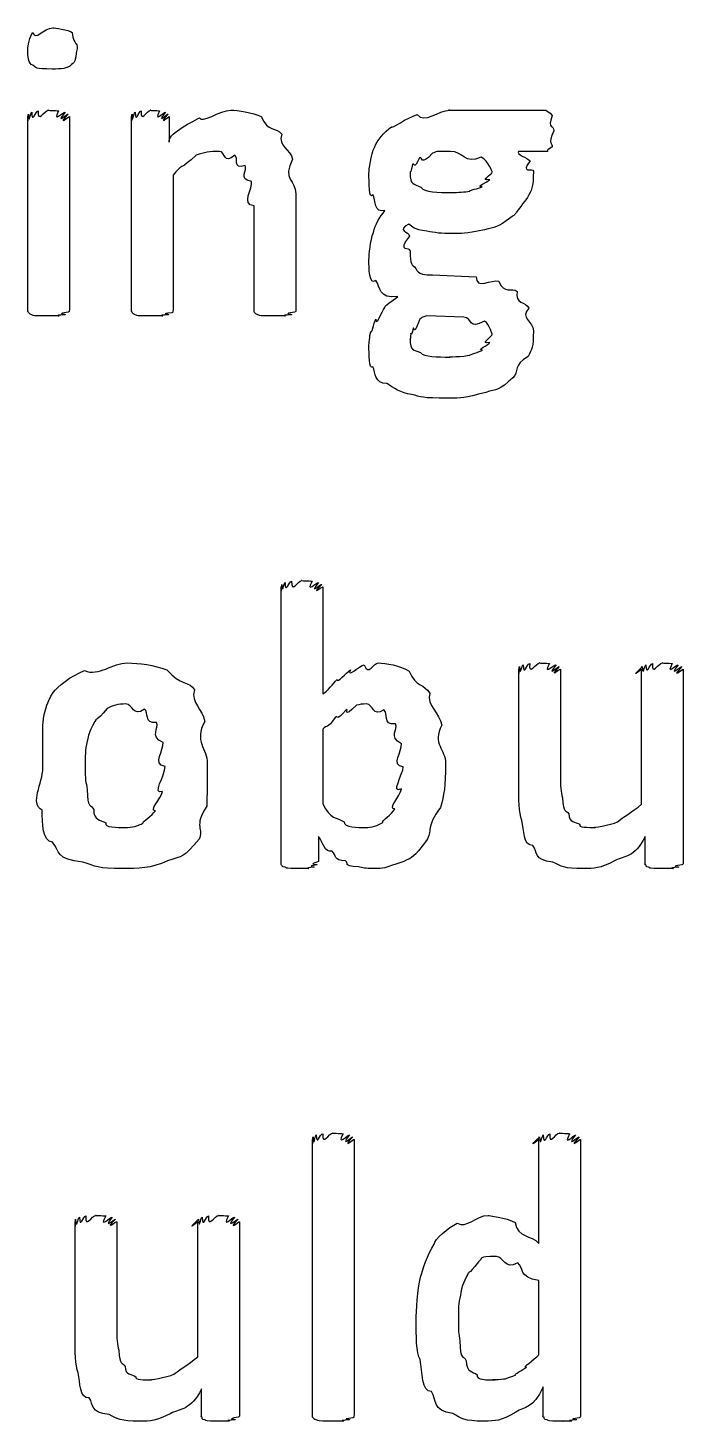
# Model space of a CAD drawing. Header units: millimetres. Extents: x 0 to 216, y 0 to 279.
# Drawn here: x 108.12 to 113.74, y 176.07 to 188.02 of the extents above; entities that cross this region are included whole.
import ezdxf

# ---------------------------------------------------------------- set-up
doc = ezdxf.new("R2010")
doc.units = ezdxf.units.MM
doc.layers.get('0').update_dxf_attribs({"linetype": 'CONTINUOUS'})

msp = doc.modelspace()

# ---------------------------------------------------------------- linework, layer by layer
at = {"color": 0}
for p, q in [((108.541, 187.84), (108.541, 187.84)), ((112.025, 187.311), (112.565, 187.311)), ((108.117, 185.602), (108.117, 187.256)), ((108.475, 187.256), (108.475, 185.602)), ((109.006, 185.602), (109.006, 187.256)), ((109.331, 187.256), (109.331, 187.036)), ((112.631, 187.135), (112.631, 187.135)), ((112.571, 186.958), (112.328, 186.958)), ((109.364, 186.755), (109.364, 185.602)), ((112.102, 186.782), (112.102, 186.782)), ((110.417, 186.595), (110.417, 185.602)), ((110.059, 185.602), (110.059, 186.49)), ((111.589, 185.9), (111.964, 185.884)), ((111.859, 185.536), (111.54, 185.547)), ((112.102, 185.393), (112.102, 185.393)), ((110.291, 180.865), (110.291, 183.224)), ((110.649, 183.224), (110.649, 182.309)), ((112.329, 181.532), (112.329, 182.518)), ((112.688, 182.518), (112.688, 181.631)), ((113.382, 181.361), (113.382, 182.518)), ((113.74, 182.518), (113.74, 180.865)), ((110.649, 182.006), (110.649, 181.366)), ((109.294, 181.686), (109.294, 181.686)), ((109.657, 181.708), (109.657, 181.708)), ((111.338, 181.681), (111.338, 181.681)), ((111.702, 181.714), (111.702, 181.714)), ((110.611, 181.085), (110.611, 180.87)), ((113.415, 180.865), (113.415, 181.085)), ((110.559, 176.129), (110.559, 178.488)), ((110.917, 178.488), (110.917, 176.129)), ((112.502, 177.595), (112.502, 178.488)), ((112.86, 178.488), (112.86, 176.129)), ((108.522, 176.795), (108.522, 177.782)), ((108.88, 177.782), (108.88, 176.895)), ((109.575, 176.625), (109.575, 177.782)), ((109.933, 177.782), (109.933, 176.129)), ((112.502, 176.641), (112.502, 177.28)), ((109.608, 176.129), (109.608, 176.349)), ((112.54, 176.134), (112.54, 176.366))]:
    msp.add_line(p, q, dxfattribs=at)
for points in [[(108.161, 187.978), (108.179, 187.898), (108.251, 188.017), (108.332, 188.017)], [(108.332, 188.017), (108.34, 188.017), (108.467, 188.003), (108.497, 187.978)], [(108.117, 187.84), (108.117, 187.847), (108.131, 187.952), (108.161, 187.978)], [(108.497, 187.978), (108.516, 187.851), (108.541, 187.909), (108.541, 187.84)], [(108.161, 187.697), (108.117, 187.711), (108.117, 187.77), (108.117, 187.84)], [(108.541, 187.84), (108.516, 187.715), (108.525, 187.728), (108.492, 187.702)], [(108.326, 187.664), (108.175, 187.664), (108.19, 187.675), (108.161, 187.697)], [(108.492, 187.702), (108.454, 187.664), (108.406, 187.664), (108.326, 187.664)], [(108.122, 187.278), (108.128, 187.179), (108.139, 187.29), (108.15, 187.295)], [(108.15, 187.295), (108.152, 187.19), (108.183, 187.306), (108.205, 187.306)], [(108.205, 187.306), (108.201, 187.193), (108.26, 187.311), (108.293, 187.311)], [(108.293, 187.311), (108.271, 187.311), (108.359, 187.308), (108.381, 187.306)], [(108.381, 187.306), (108.318, 187.19), (108.426, 187.302), (108.436, 187.295)], [(108.436, 187.295), (108.344, 187.179), (108.46, 187.285), (108.464, 187.278)], [(109.011, 187.278), (109.013, 187.179), (109.024, 187.29), (109.039, 187.295)], [(109.039, 187.295), (109.041, 187.19), (109.069, 187.306), (109.088, 187.306)], [(109.088, 187.306), (109.083, 187.193), (109.138, 187.311), (109.171, 187.311)], [(109.171, 187.311), (109.145, 187.311), (109.226, 187.308), (109.248, 187.306)], [(109.248, 187.306), (109.189, 187.19), (109.287, 187.302), (109.298, 187.295)], [(109.298, 187.295), (109.211, 187.179), (109.316, 187.285), (109.32, 187.278)], [(109.59, 187.245), (109.601, 187.193), (109.768, 187.311), (109.86, 187.311)], [(109.86, 187.311), (109.912, 187.311), (110.049, 187.292), (110.119, 187.256)], [(111.457, 187.273), (111.525, 187.193), (111.639, 187.311), (111.738, 187.311)], [(111.738, 187.311), (111.679, 187.311), (111.843, 187.311), (111.887, 187.311)], [(111.887, 187.311), (111.888, 187.311), (111.981, 187.311), (112.025, 187.311)], [(112.565, 187.311), (112.55, 187.311), (112.603, 187.296), (112.615, 187.267)], [(108.117, 187.256), (108.117, 187.164), (108.118, 187.27), (108.122, 187.278)], [(108.464, 187.278), (108.355, 187.164), (108.475, 187.263), (108.475, 187.256)], [(109.006, 187.256), (109.006, 187.164), (109.007, 187.27), (109.011, 187.278)], [(109.32, 187.278), (109.222, 187.164), (109.331, 187.263), (109.331, 187.256)], [(109.331, 187.036), (109.31, 187.105), (109.504, 187.201), (109.59, 187.245)], [(110.119, 187.256), (110.174, 187.12), (110.251, 187.169), (110.295, 187.107)], [(111.093, 186.997), (111.113, 187.053), (111.177, 187.124), (111.236, 187.168)], [(111.236, 187.168), (111.234, 187.146), (111.372, 187.251), (111.457, 187.273)], [(112.615, 187.267), (112.572, 187.135), (112.631, 187.193), (112.631, 187.135)], [(110.295, 187.107), (110.262, 186.998), (110.37, 186.976), (110.389, 186.892)], [(112.631, 187.135), (112.572, 187.013), (112.626, 187.026), (112.615, 186.997)], [(109.562, 186.925), (109.431, 186.8), (109.433, 186.849), (109.364, 186.755)], [(109.761, 186.958), (109.678, 186.958), (109.629, 186.948), (109.562, 186.925)], [(109.893, 186.925), (109.795, 186.84), (109.812, 186.958), (109.761, 186.958)], [(109.981, 186.837), (109.868, 186.8), (109.929, 186.906), (109.893, 186.925)], [(111.044, 186.771), (111.044, 186.8), (111.06, 186.931), (111.093, 186.997)], [(111.589, 186.942), (111.481, 186.822), (111.508, 186.921), (111.479, 186.903)], [(111.744, 186.958), (111.569, 186.958), (111.633, 186.953), (111.589, 186.942)], [(112.008, 186.909), (111.859, 186.84), (111.857, 186.958), (111.744, 186.958)], [(112.328, 186.958), (112.3, 186.932), (112.408, 186.905), (112.427, 186.876)], [(112.615, 186.997), (112.55, 186.958), (112.588, 186.958), (112.571, 186.958)], [(110.036, 186.7), (109.916, 186.723), (110.006, 186.8), (109.981, 186.837)], [(110.389, 186.892), (110.298, 186.716), (110.417, 186.712), (110.417, 186.595)], [(111.419, 186.848), (111.397, 186.745), (111.397, 186.801), (111.397, 186.776)], [(111.479, 186.903), (111.426, 186.789), (111.432, 186.87), (111.419, 186.848)], [(112.102, 186.782), (112.102, 186.778), (112.07, 186.878), (112.008, 186.909)], [(112.427, 186.876), (112.336, 186.76), (112.455, 186.821), (112.455, 186.788)], [(110.059, 186.49), (109.942, 186.498), (110.05, 186.647), (110.036, 186.7)], [(111.077, 186.589), (111.044, 186.528), (111.044, 186.701), (111.044, 186.771)], [(111.397, 186.776), (111.397, 186.668), (111.427, 186.683), (111.49, 186.65)], [(112.014, 186.655), (111.955, 186.656), (112.065, 186.694), (112.08, 186.716)], [(112.08, 186.716), (111.984, 186.701), (112.102, 186.76), (112.102, 186.782)], [(112.455, 186.788), (112.455, 186.642), (112.438, 186.628), (112.405, 186.562)], [(111.181, 186.451), (111.09, 186.425), (111.102, 186.537), (111.077, 186.589)], [(111.49, 186.65), (111.52, 186.606), (111.639, 186.606), (111.749, 186.606)], [(111.749, 186.606), (111.811, 186.606), (111.865, 186.609), (111.909, 186.617)], [(111.909, 186.617), (111.899, 186.624), (111.988, 186.64), (112.014, 186.655)], [(111.082, 186.264), (111.095, 186.33), (111.14, 186.396), (111.181, 186.451)], [(112.405, 186.562), (112.27, 186.392), (112.324, 186.437), (112.262, 186.391)], [(111.385, 186.335), (111.275, 186.278), (111.391, 186.271), (111.391, 186.231)], [(111.54, 186.275), (111.426, 186.286), (111.421, 186.314), (111.385, 186.335)], [(112.262, 186.391), (112.146, 186.3), (112.124, 186.311), (112.036, 186.286)], [(111.044, 186.027), (111.044, 186.072), (111.056, 186.194), (111.082, 186.264)], [(111.391, 186.231), (111.278, 186.083), (111.397, 186.151), (111.397, 186.104)], [(111.749, 186.253), (111.675, 186.253), (111.606, 186.26), (111.54, 186.275)], [(112.036, 186.286), (111.855, 186.253), (111.855, 186.253), (111.749, 186.253)], [(111.397, 186.104), (111.397, 185.977), (111.413, 185.995), (111.446, 185.955)], [(111.104, 185.85), (111.044, 185.804), (111.044, 185.964), (111.044, 186.027)], [(111.292, 185.713), (111.124, 185.693), (111.144, 185.795), (111.104, 185.85)], [(111.446, 185.955), (111.465, 185.9), (111.53, 185.9), (111.589, 185.9)], [(111.964, 185.884), (111.961, 185.768), (112.098, 185.867), (112.157, 185.845)], [(112.157, 185.845), (112.201, 185.727), (112.273, 185.797), (112.317, 185.757)], [(112.317, 185.757), (112.29, 185.649), (112.394, 185.672), (112.416, 185.613)], [(111.104, 185.52), (111.106, 185.445), (111.151, 185.586), (111.181, 185.619)], [(111.181, 185.619), (111.168, 185.627), (111.25, 185.682), (111.292, 185.713)], [(112.416, 185.613), (112.336, 185.536), (112.455, 185.495), (112.455, 185.421)], [(108.122, 185.581), (108.117, 185.576), (108.117, 185.594), (108.117, 185.602)], [(108.15, 185.558), (108.128, 185.561), (108.129, 185.572), (108.122, 185.581)], [(108.205, 185.547), (108.152, 185.55), (108.163, 185.554), (108.15, 185.558)], [(108.293, 185.547), (108.201, 185.547), (108.23, 185.547), (108.205, 185.547)], [(108.381, 185.547), (108.271, 185.547), (108.329, 185.547), (108.293, 185.547)], [(108.436, 185.558), (108.318, 185.55), (108.406, 185.55), (108.381, 185.547)], [(108.464, 185.581), (108.344, 185.561), (108.45, 185.565), (108.436, 185.558)], [(108.475, 185.602), (108.472, 185.576), (108.471, 185.587), (108.464, 185.581)], [(109.011, 185.581), (109.006, 185.576), (109.006, 185.594), (109.006, 185.602)], [(109.039, 185.558), (109.016, 185.561), (109.018, 185.572), (109.011, 185.581)], [(109.094, 185.547), (109.041, 185.55), (109.052, 185.554), (109.039, 185.558)], [(109.182, 185.547), (109.089, 185.547), (109.119, 185.547), (109.094, 185.547)], [(109.27, 185.547), (109.16, 185.547), (109.218, 185.547), (109.182, 185.547)], [(109.325, 185.558), (109.207, 185.55), (109.295, 185.55), (109.27, 185.547)], [(109.353, 185.575), (109.233, 185.561), (109.339, 185.565), (109.325, 185.558)], [(109.364, 185.602), (109.361, 185.572), (109.36, 185.582), (109.353, 185.575)], [(110.064, 185.575), (110.06, 185.572), (110.059, 185.591), (110.059, 185.602)], [(110.091, 185.558), (110.071, 185.561), (110.071, 185.571), (110.064, 185.575)], [(110.147, 185.547), (110.097, 185.55), (110.105, 185.554), (110.091, 185.558)], [(110.24, 185.547), (110.144, 185.547), (110.171, 185.547), (110.147, 185.547)], [(110.323, 185.547), (110.214, 185.547), (110.273, 185.547), (110.24, 185.547)], [(110.378, 185.558), (110.262, 185.55), (110.348, 185.55), (110.323, 185.547)], [(110.406, 185.581), (110.287, 185.561), (110.392, 185.565), (110.378, 185.558)], [(110.417, 185.602), (110.417, 185.576), (110.412, 185.587), (110.406, 185.581)], [(111.06, 185.415), (111.066, 185.379), (111.085, 185.487), (111.104, 185.52)], [(111.468, 185.492), (111.426, 185.375), (111.435, 185.458), (111.424, 185.443)], [(111.54, 185.547), (111.463, 185.529), (111.486, 185.511), (111.468, 185.492)], [(112.036, 185.503), (111.895, 185.423), (111.933, 185.536), (111.859, 185.536)], [(112.102, 185.393), (112.102, 185.375), (112.08, 185.479), (112.036, 185.503)], [(111.044, 185.294), (111.044, 185.302), (111.049, 185.375), (111.06, 185.415)], [(111.402, 185.398), (111.397, 185.313), (111.397, 185.364), (111.397, 185.349)], [(111.424, 185.443), (111.403, 185.346), (111.405, 185.414), (111.402, 185.398)], [(112.08, 185.321), (111.984, 185.302), (112.102, 185.368), (112.102, 185.393)], [(112.455, 185.421), (112.455, 185.269), (112.44, 185.27), (112.411, 185.2)], [(111.077, 185.112), (111.044, 185.077), (111.044, 185.228), (111.044, 185.294)], [(111.397, 185.349), (111.397, 185.247), (111.426, 185.259), (111.485, 185.233)], [(111.909, 185.211), (111.904, 185.216), (111.993, 185.237), (112.019, 185.255)], [(112.019, 185.255), (111.959, 185.254), (112.069, 185.297), (112.08, 185.321)], [(111.485, 185.233), (111.518, 185.195), (111.631, 185.195), (111.738, 185.195)], [(111.738, 185.195), (111.694, 185.195), (111.865, 185.2), (111.909, 185.211)], [(112.411, 185.2), (112.279, 185.128), (112.336, 185.07), (112.279, 185.018)], [(111.198, 184.968), (111.09, 184.967), (111.102, 185.057), (111.077, 185.112)], [(112.279, 185.018), (112.16, 184.905), (112.142, 184.922), (112.047, 184.892)], [(111.408, 184.875), (111.319, 184.886), (111.253, 184.929), (111.198, 184.968)], [(111.722, 184.842), (111.492, 184.842), (111.496, 184.853), (111.408, 184.875)], [(112.047, 184.892), (111.855, 184.842), (111.846, 184.842), (111.722, 184.842)], [(110.291, 183.224), (110.291, 183.132), (110.293, 183.238), (110.297, 183.246)], [(110.297, 183.246), (110.302, 183.147), (110.313, 183.259), (110.324, 183.262)], [(110.324, 183.262), (110.327, 183.158), (110.357, 183.274), (110.38, 183.274)], [(110.38, 183.274), (110.375, 183.16), (110.435, 183.279), (110.468, 183.279)], [(110.468, 183.279), (110.446, 183.279), (110.534, 183.276), (110.556, 183.274)], [(110.556, 183.274), (110.492, 183.158), (110.6, 183.269), (110.611, 183.262)], [(110.611, 183.262), (110.519, 183.147), (110.634, 183.253), (110.639, 183.246)], [(110.639, 183.246), (110.53, 183.136), (110.649, 183.235), (110.649, 183.224)], [(108.335, 182.32), (108.368, 182.367), (108.486, 182.463), (108.604, 182.507)], [(108.604, 182.507), (108.723, 182.455), (108.847, 182.573), (108.968, 182.573)], [(108.968, 182.573), (109.076, 182.573), (109.196, 182.553), (109.31, 182.513)], [(109.31, 182.513), (109.426, 182.378), (109.506, 182.419), (109.547, 182.342)], [(110.771, 182.43), (110.768, 182.393), (110.849, 182.491), (110.887, 182.513)], [(110.887, 182.513), (110.845, 182.437), (110.965, 182.549), (111.002, 182.557)], [(111.002, 182.557), (111.041, 182.455), (111.082, 182.573), (111.124, 182.573)], [(111.124, 182.573), (111.184, 182.573), (111.314, 182.549), (111.388, 182.502)], [(112.329, 182.518), (112.329, 182.426), (112.331, 182.532), (112.335, 182.541)], [(112.335, 182.541), (112.34, 182.441), (112.353, 182.553), (112.368, 182.557)], [(112.368, 182.557), (112.369, 182.452), (112.401, 182.568), (112.423, 182.568)], [(112.423, 182.568), (112.413, 182.455), (112.474, 182.573), (112.511, 182.573)], [(112.511, 182.573), (112.484, 182.573), (112.572, 182.571), (112.594, 182.568)], [(112.594, 182.568), (112.528, 182.452), (112.634, 182.564), (112.649, 182.557)], [(112.649, 182.557), (112.557, 182.441), (112.673, 182.547), (112.677, 182.541)], [(112.677, 182.541), (112.568, 182.43), (112.688, 182.529), (112.688, 182.518)], [(113.382, 182.518), (113.266, 182.426), (113.383, 182.532), (113.388, 182.541)], [(113.388, 182.541), (113.395, 182.441), (113.406, 182.553), (113.421, 182.557)], [(113.421, 182.557), (113.424, 182.452), (113.454, 182.568), (113.476, 182.568)], [(113.476, 182.568), (113.468, 182.455), (113.527, 182.573), (113.564, 182.573)], [(113.564, 182.573), (113.538, 182.573), (113.625, 182.571), (113.647, 182.568)], [(113.647, 182.568), (113.582, 182.452), (113.685, 182.564), (113.696, 182.557)], [(113.696, 182.557), (113.608, 182.441), (113.721, 182.547), (113.73, 182.541)], [(113.73, 182.541), (113.622, 182.426), (113.74, 182.525), (113.74, 182.518)], [(110.649, 182.309), (110.691, 182.327), (110.734, 182.397), (110.771, 182.43)], [(111.388, 182.502), (111.449, 182.364), (111.52, 182.394), (111.565, 182.314)], [(108.246, 182.039), (108.246, 182.091), (108.275, 182.243), (108.335, 182.32)], [(109.547, 182.342), (109.51, 182.228), (109.62, 182.178), (109.635, 182.072)], [(111.565, 182.314), (111.54, 182.205), (111.647, 182.145), (111.669, 182.039)], [(108.797, 182.182), (108.69, 182.051), (108.722, 182.119), (108.693, 182.072)], [(108.957, 182.221), (108.893, 182.221), (108.841, 182.207), (108.797, 182.182)], [(109.117, 182.177), (109.018, 182.102), (109.019, 182.221), (108.957, 182.221)], [(109.222, 182.061), (109.106, 182.047), (109.161, 182.15), (109.117, 182.177)], [(110.848, 182.171), (110.75, 182.056), (110.787, 182.134), (110.754, 182.105)], [(110.936, 182.21), (110.809, 182.088), (110.877, 182.189), (110.848, 182.171)], [(111.024, 182.221), (110.986, 182.221), (110.965, 182.217), (110.936, 182.21)], [(111.173, 182.171), (111.074, 182.102), (111.082, 182.221), (111.024, 182.221)], [(111.272, 182.05), (111.154, 182.04), (111.213, 182.141), (111.173, 182.171)], [(108.246, 181.675), (108.246, 181.754), (108.246, 181.929), (108.246, 182.039)], [(108.693, 182.072), (108.632, 181.956), (108.64, 181.967), (108.627, 181.901)], [(109.277, 181.89), (109.157, 181.948), (109.247, 182.013), (109.222, 182.061)], [(109.635, 182.072), (109.539, 181.897), (109.657, 181.843), (109.657, 181.708)], [(110.754, 182.105), (110.684, 182), (110.685, 182.046), (110.649, 182.006)], [(111.322, 181.879), (111.206, 181.941), (111.297, 182.002), (111.272, 182.05)], [(111.669, 182.039), (111.584, 181.879), (111.702, 181.827), (111.702, 181.714)], [(108.627, 181.901), (108.606, 181.827), (108.61, 181.77), (108.61, 181.697)], [(109.294, 181.686), (109.179, 181.703), (109.288, 181.827), (109.277, 181.89)], [(111.338, 181.681), (111.224, 181.694), (111.333, 181.816), (111.322, 181.879)], [(108.241, 181.311), (108.128, 181.368), (108.246, 181.539), (108.246, 181.675)], [(108.61, 181.697), (108.606, 181.562), (108.616, 181.554), (108.627, 181.488)], [(109.272, 181.471), (109.179, 181.434), (109.294, 181.609), (109.294, 181.686)], [(109.657, 181.708), (109.657, 181.511), (109.655, 181.454), (109.652, 181.344)], [(111.322, 181.493), (111.224, 181.445), (111.338, 181.617), (111.338, 181.681)], [(111.702, 181.714), (111.702, 181.507), (111.687, 181.446), (111.658, 181.333)], [(112.688, 181.631), (112.685, 181.504), (112.693, 181.471), (112.704, 181.416)], [(108.627, 181.488), (108.628, 181.317), (108.656, 181.368), (108.682, 181.317)], [(109.211, 181.306), (109.153, 181.306), (109.261, 181.408), (109.272, 181.471)], [(111.267, 181.322), (111.202, 181.32), (111.311, 181.43), (111.322, 181.493)], [(112.357, 181.223), (112.329, 181.287), (112.329, 181.41), (112.329, 181.532)], [(108.329, 181.036), (108.242, 181.037), (108.241, 181.204), (108.241, 181.311)], [(108.682, 181.317), (108.679, 181.218), (108.742, 181.23), (108.786, 181.201)], [(109.652, 181.344), (109.536, 181.176), (109.63, 181.143), (109.586, 181.063)], [(110.649, 181.366), (110.71, 181.231), (110.772, 181.248), (110.831, 181.212)], [(111.162, 181.206), (111.151, 181.22), (111.241, 181.274), (111.267, 181.322)], [(111.658, 181.333), (111.529, 181.165), (111.592, 181.13), (111.537, 181.052)], [(112.704, 181.416), (112.711, 181.279), (112.737, 181.318), (112.759, 181.278)], [(113.178, 181.212), (113.192, 181.229), (113.308, 181.295), (113.382, 181.361)], [(108.786, 181.201), (108.767, 181.162), (108.886, 181.162), (108.952, 181.162)], [(108.952, 181.162), (109.01, 181.162), (109.062, 181.175), (109.106, 181.201)], [(109.106, 181.201), (109.098, 181.213), (109.185, 181.262), (109.211, 181.306)], [(110.831, 181.212), (110.827, 181.162), (110.95, 181.162), (111.014, 181.162)], [(111.014, 181.162), (111.066, 181.162), (111.121, 181.176), (111.162, 181.206)], [(112.451, 181.008), (112.365, 181.004), (112.375, 181.142), (112.357, 181.223)], [(112.759, 181.278), (112.759, 181.203), (112.816, 181.212), (112.853, 181.19)], [(112.985, 181.162), (112.95, 181.162), (113.115, 181.179), (113.178, 181.212)], [(110.727, 180.958), (110.662, 180.945), (110.651, 181.037), (110.611, 181.085)], [(112.853, 181.19), (112.832, 181.162), (112.933, 181.162), (112.985, 181.162)], [(113.415, 181.085), (113.318, 180.898), (113.239, 180.92), (113.151, 180.876)], [(108.588, 180.865), (108.359, 180.887), (108.387, 180.961), (108.329, 181.036)], [(109.586, 181.063), (109.448, 180.898), (109.451, 180.92), (109.316, 180.876)], [(110.842, 180.876), (110.739, 180.876), (110.767, 180.925), (110.727, 180.958)], [(111.537, 181.052), (111.423, 180.894), (111.421, 180.914), (111.344, 180.87)], [(112.621, 180.865), (112.454, 180.883), (112.495, 180.949), (112.451, 181.008)], [(108.935, 180.81), (108.709, 180.81), (108.705, 180.828), (108.588, 180.865)], [(109.316, 180.876), (109.179, 180.81), (109.057, 180.81), (108.935, 180.81)], [(110.297, 180.837), (110.291, 180.835), (110.291, 180.854), (110.291, 180.865)], [(110.324, 180.821), (110.298, 180.823), (110.3, 180.833), (110.297, 180.837)], [(110.6, 180.843), (110.492, 180.823), (110.586, 180.828), (110.573, 180.821)], [(110.611, 180.87), (110.503, 180.838), (110.607, 180.85), (110.6, 180.843)], [(110.953, 180.826), (110.812, 180.832), (110.878, 180.854), (110.842, 180.876)], [(111.344, 180.87), (111.154, 180.81), (111.184, 180.81), (111.085, 180.81)], [(112.886, 180.81), (112.715, 180.81), (112.695, 180.828), (112.621, 180.865)], [(113.151, 180.876), (113.027, 180.81), (112.977, 180.81), (112.886, 180.81)], [(113.421, 180.843), (113.406, 180.838), (113.415, 180.856), (113.415, 180.865)], [(113.443, 180.821), (113.412, 180.823), (113.424, 180.835), (113.421, 180.843)], [(113.73, 180.843), (113.611, 180.823), (113.716, 180.828), (113.702, 180.821)], [(113.74, 180.865), (113.74, 180.838), (113.736, 180.85), (113.73, 180.843)], [(110.374, 180.81), (110.327, 180.812), (110.338, 180.817), (110.324, 180.821)], [(110.451, 180.81), (110.368, 180.81), (110.396, 180.81), (110.374, 180.81)], [(110.523, 180.81), (110.426, 180.81), (110.48, 180.81), (110.451, 180.81)], [(110.573, 180.821), (110.468, 180.812), (110.545, 180.812), (110.523, 180.81)], [(111.085, 180.81), (111.008, 180.81), (110.993, 180.815), (110.953, 180.826)], [(113.492, 180.81), (113.439, 180.812), (113.457, 180.817), (113.443, 180.821)], [(113.575, 180.81), (113.479, 180.81), (113.514, 180.81), (113.492, 180.81)], [(113.652, 180.81), (113.545, 180.81), (113.608, 180.81), (113.575, 180.81)], [(113.702, 180.821), (113.586, 180.812), (113.675, 180.812), (113.652, 180.81)], [(110.559, 178.488), (110.559, 178.395), (110.56, 178.501), (110.564, 178.51)], [(110.564, 178.51), (110.57, 178.41), (110.581, 178.522), (110.592, 178.526)], [(110.592, 178.526), (110.594, 178.422), (110.625, 178.537), (110.647, 178.537)], [(110.647, 178.537), (110.643, 178.424), (110.702, 178.543), (110.735, 178.543)], [(110.735, 178.543), (110.713, 178.543), (110.801, 178.54), (110.823, 178.537)], [(110.823, 178.537), (110.76, 178.422), (110.867, 178.533), (110.878, 178.526)], [(110.878, 178.526), (110.786, 178.41), (110.902, 178.516), (110.906, 178.51)], [(110.906, 178.51), (110.797, 178.395), (110.917, 178.495), (110.917, 178.488)], [(112.502, 178.488), (112.386, 178.395), (112.503, 178.501), (112.507, 178.51)], [(112.507, 178.51), (112.514, 178.41), (112.525, 178.522), (112.54, 178.526)], [(112.54, 178.526), (112.543, 178.417), (112.573, 178.533), (112.595, 178.537)], [(112.595, 178.537), (112.587, 178.424), (112.645, 178.543), (112.678, 178.543)], [(112.678, 178.543), (112.657, 178.543), (112.744, 178.54), (112.766, 178.537)], [(112.766, 178.537), (112.702, 178.417), (112.805, 178.529), (112.816, 178.526)], [(112.816, 178.526), (112.728, 178.41), (112.841, 178.516), (112.849, 178.51)], [(112.849, 178.51), (112.741, 178.395), (112.86, 178.495), (112.86, 178.488)], [(108.522, 177.782), (108.522, 177.69), (108.523, 177.796), (108.527, 177.804)], [(108.527, 177.804), (108.533, 177.705), (108.545, 177.817), (108.56, 177.821)], [(108.56, 177.821), (108.562, 177.716), (108.593, 177.832), (108.616, 177.832)], [(108.616, 177.832), (108.606, 177.719), (108.666, 177.837), (108.704, 177.837)], [(108.704, 177.837), (108.676, 177.837), (108.765, 177.835), (108.786, 177.832)], [(108.786, 177.832), (108.72, 177.716), (108.826, 177.828), (108.841, 177.821)], [(108.841, 177.821), (108.749, 177.705), (108.865, 177.811), (108.869, 177.804)], [(108.869, 177.804), (108.76, 177.694), (108.88, 177.793), (108.88, 177.782)], [(109.575, 177.782), (109.459, 177.69), (109.576, 177.796), (109.58, 177.804)], [(109.58, 177.804), (109.587, 177.705), (109.598, 177.817), (109.613, 177.821)], [(109.613, 177.821), (109.616, 177.716), (109.647, 177.832), (109.668, 177.832)], [(109.668, 177.832), (109.66, 177.719), (109.72, 177.837), (109.757, 177.837)], [(109.757, 177.837), (109.73, 177.837), (109.817, 177.835), (109.839, 177.832)], [(109.839, 177.832), (109.775, 177.716), (109.878, 177.828), (109.889, 177.821)], [(109.889, 177.821), (109.801, 177.705), (109.914, 177.811), (109.922, 177.804)], [(109.922, 177.804), (109.814, 177.69), (109.933, 177.789), (109.933, 177.782)], [(111.603, 177.589), (111.606, 177.635), (111.724, 177.73), (111.802, 177.771)], [(111.802, 177.771), (111.879, 177.719), (111.967, 177.837), (112.066, 177.837)], [(112.066, 177.837), (112.062, 177.837), (112.227, 177.817), (112.298, 177.777)], [(112.298, 177.777), (112.32, 177.639), (112.436, 177.675), (112.502, 177.595)], [(111.487, 177.308), (111.5, 177.359), (111.551, 177.512), (111.603, 177.589)], [(111.984, 177.44), (111.882, 177.308), (111.909, 177.37), (111.884, 177.319)], [(112.138, 177.484), (111.967, 177.484), (112.028, 177.469), (111.984, 177.44)], [(112.32, 177.429), (112.206, 177.366), (112.2, 177.484), (112.138, 177.484)], [(112.502, 177.28), (112.323, 177.297), (112.378, 177.396), (112.32, 177.429)], [(111.449, 176.933), (111.449, 177.021), (111.461, 177.198), (111.487, 177.308)], [(111.884, 177.319), (111.831, 177.209), (111.84, 177.216), (111.829, 177.154)], [(111.829, 177.154), (111.809, 177.084), (111.813, 177.028), (111.813, 176.966)], [(108.88, 176.895), (108.877, 176.768), (108.886, 176.735), (108.897, 176.68)], [(111.482, 176.602), (111.449, 176.649), (111.449, 176.819), (111.449, 176.933)], [(111.813, 176.966), (111.809, 176.834), (111.815, 176.828), (111.824, 176.762)], [(108.549, 176.487), (108.522, 176.55), (108.522, 176.674), (108.522, 176.795)], [(108.897, 176.68), (108.904, 176.543), (108.93, 176.582), (108.952, 176.542)], [(111.824, 176.762), (111.826, 176.587), (111.853, 176.643), (111.879, 176.591)], [(108.952, 176.542), (108.952, 176.466), (109.008, 176.476), (109.045, 176.454)], [(109.371, 176.476), (109.384, 176.492), (109.5, 176.558), (109.575, 176.625)], [(111.581, 176.327), (111.493, 176.319), (111.504, 176.495), (111.482, 176.602)], [(111.879, 176.591), (111.879, 176.488), (111.935, 176.503), (111.972, 176.47)], [(112.303, 176.47), (112.282, 176.473), (112.364, 176.51), (112.397, 176.536)], [(112.397, 176.536), (112.349, 176.528), (112.464, 176.6), (112.502, 176.641)], [(108.643, 176.272), (108.558, 176.268), (108.567, 176.405), (108.549, 176.487)], [(109.045, 176.454), (109.025, 176.426), (109.125, 176.426), (109.178, 176.426)], [(109.178, 176.426), (109.142, 176.426), (109.307, 176.443), (109.371, 176.476)], [(111.972, 176.47), (111.956, 176.426), (112.063, 176.426), (112.127, 176.426)], [(112.127, 176.426), (112.047, 176.426), (112.185, 176.429), (112.215, 176.437)], [(112.215, 176.437), (112.223, 176.44), (112.273, 176.455), (112.303, 176.47)], [(109.608, 176.349), (109.51, 176.161), (109.431, 176.184), (109.343, 176.139)], [(111.763, 176.139), (111.584, 176.164), (111.628, 176.25), (111.581, 176.327)], [(112.54, 176.366), (112.452, 176.175), (112.383, 176.202), (112.303, 176.15)], [(108.814, 176.129), (108.646, 176.147), (108.687, 176.213), (108.643, 176.272)], [(109.079, 176.073), (108.908, 176.073), (108.887, 176.091), (108.814, 176.129)], [(109.343, 176.139), (109.219, 176.073), (109.17, 176.073), (109.079, 176.073)], [(109.613, 176.106), (109.598, 176.102), (109.608, 176.12), (109.608, 176.129)], [(109.635, 176.084), (109.605, 176.087), (109.616, 176.098), (109.613, 176.106)], [(109.685, 176.073), (109.631, 176.076), (109.649, 176.08), (109.635, 176.084)], [(109.768, 176.073), (109.671, 176.073), (109.707, 176.073), (109.685, 176.073)], [(109.845, 176.073), (109.737, 176.073), (109.801, 176.073), (109.768, 176.073)], [(109.895, 176.084), (109.779, 176.076), (109.867, 176.076), (109.845, 176.073)], [(109.922, 176.106), (109.803, 176.087), (109.908, 176.091), (109.895, 176.084)], [(109.933, 176.129), (109.933, 176.102), (109.929, 176.113), (109.922, 176.106)], [(110.564, 176.101), (110.559, 176.098), (110.559, 176.117), (110.559, 176.129)], [(110.592, 176.084), (110.57, 176.087), (110.571, 176.097), (110.564, 176.101)], [(110.647, 176.073), (110.594, 176.076), (110.605, 176.08), (110.592, 176.084)], [(110.735, 176.073), (110.643, 176.073), (110.672, 176.073), (110.647, 176.073)], [(110.823, 176.073), (110.713, 176.073), (110.771, 176.073), (110.735, 176.073)], [(110.878, 176.084), (110.76, 176.076), (110.848, 176.076), (110.823, 176.073)], [(110.906, 176.101), (110.786, 176.087), (110.892, 176.091), (110.878, 176.084)], [(110.917, 176.129), (110.914, 176.098), (110.913, 176.108), (110.906, 176.101)], [(112.033, 176.073), (111.853, 176.073), (111.84, 176.095), (111.763, 176.139)], [(112.303, 176.15), (112.172, 176.073), (112.132, 176.073), (112.033, 176.073)], [(112.546, 176.106), (112.529, 176.102), (112.54, 176.123), (112.54, 176.134)], [(112.573, 176.084), (112.54, 176.087), (112.553, 176.098), (112.546, 176.106)], [(112.623, 176.073), (112.565, 176.076), (112.587, 176.08), (112.573, 176.084)], [(112.705, 176.073), (112.606, 176.073), (112.645, 176.073), (112.623, 176.073)], [(112.777, 176.073), (112.664, 176.073), (112.73, 176.073), (112.705, 176.073)], [(112.827, 176.084), (112.708, 176.076), (112.799, 176.076), (112.777, 176.073)], [(112.849, 176.101), (112.73, 176.087), (112.838, 176.091), (112.827, 176.084)], [(112.86, 176.129), (112.86, 176.098), (112.856, 176.108), (112.849, 176.101)]]:
    msp.add_open_spline(points, degree=3, dxfattribs=at)

doc.saveas('drawing.dxf')
